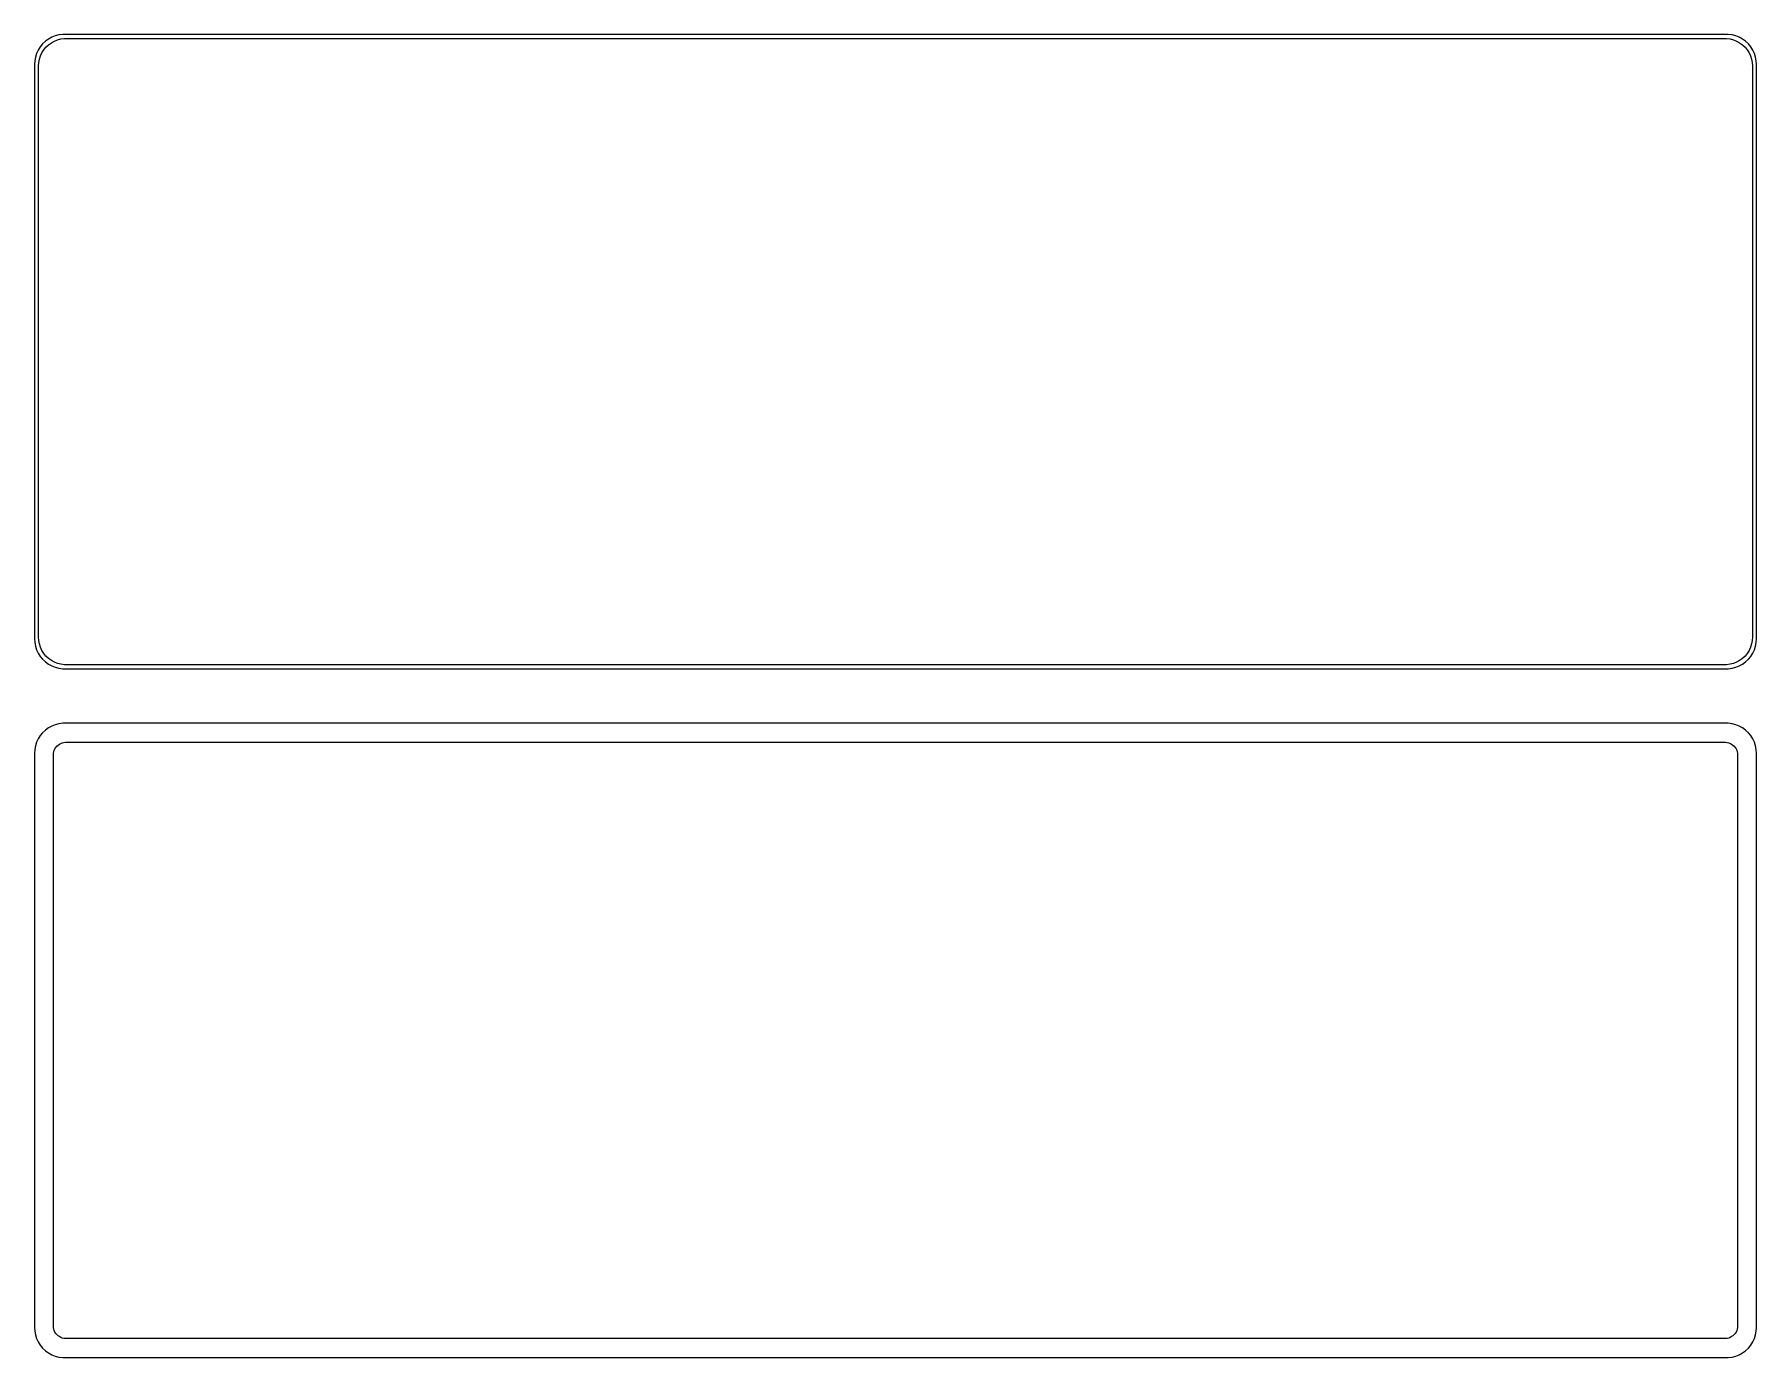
# Model space of a CAD drawing. Header units: metres. Extents: x -142 to 142, y 176 to 394.
import ezdxf

# ---------------------------------------------------------------- set-up
doc = ezdxf.new("R2010")
doc.units = ezdxf.units.M

msp = doc.modelspace()

# ---------------------------------------------------------------- linework, layer by layer
for p, q in [((-140.687, 393.353), (-141.145, 392.923)), ((-140.179, 393.722), (-140.687, 393.353)), ((-139.629, 394.024), (-140.179, 393.722)), ((-139.703, 393.116), (-139.199, 393.393)), ((-139.045, 394.255), (-139.629, 394.024)), ((-139.199, 393.393), (-138.665, 393.604)), ((-138.437, 394.411), (-139.045, 394.255)), ((-138.665, 393.604), (-138.108, 393.747)), ((-137.814, 394.49), (-138.437, 394.411)), ((-138.108, 393.747), (-137.537, 393.819)), ((137.814, 394.49), (-137.814, 394.49)), ((-137.537, 393.819), (137.537, 393.819)), ((137.537, 393.819), (138.108, 393.747)), ((138.437, 394.411), (137.814, 394.49)), ((138.108, 393.747), (138.665, 393.604)), ((139.045, 394.255), (138.437, 394.411)), ((138.665, 393.604), (139.199, 393.393)), ((139.629, 394.024), (139.045, 394.255)), ((139.199, 393.393), (139.703, 393.116)), ((140.179, 393.722), (139.629, 394.024)), ((140.687, 393.353), (140.179, 393.722)), ((141.145, 392.923), (140.687, 393.353)), ((-142.343, 390.743), (-142.461, 390.127)), ((-142.149, 391.341), (-142.343, 390.743)), ((-141.882, 391.909), (-142.149, 391.341)), ((-141.545, 392.439), (-141.882, 391.909)), ((-141.685, 390.389), (-141.507, 390.935)), ((-141.145, 392.923), (-141.545, 392.439)), ((-141.507, 390.935), (-141.262, 391.456)), ((-141.262, 391.456), (-140.954, 391.941)), ((-140.954, 391.941), (-140.588, 392.384)), ((-140.588, 392.384), (-140.168, 392.778)), ((-140.168, 392.778), (-139.703, 393.116)), ((139.703, 393.116), (140.168, 392.778)), ((140.168, 392.778), (140.588, 392.384)), ((140.588, 392.384), (140.954, 391.941)), ((140.954, 391.941), (141.262, 391.456)), ((141.545, 392.439), (141.145, 392.923)), ((141.262, 391.456), (141.507, 390.935)), ((141.507, 390.935), (141.685, 390.389)), ((141.882, 391.909), (141.545, 392.439)), ((142.149, 391.341), (141.882, 391.909)), ((142.343, 390.743), (142.149, 391.341)), ((142.461, 390.127), (142.343, 390.743)), ((-142.461, 390.127), (-142.5, 389.5)), ((-142.5, 389.5), (-142.5, 294.5)), ((-141.828, 389.25), (-141.792, 389.824)), ((-141.828, 294.75), (-141.828, 389.25)), ((-141.792, 389.824), (-141.685, 390.389)), ((141.685, 390.389), (141.792, 389.824)), ((141.792, 389.824), (141.828, 389.25)), ((141.828, 389.25), (141.828, 294.75)), ((142.5, 389.5), (142.461, 390.127)), ((142.5, 294.5), (142.5, 389.5)), ((-142.5, 294.5), (-142.461, 293.873)), ((-142.461, 293.873), (-142.343, 293.257)), ((-141.792, 294.176), (-141.828, 294.75)), ((-141.685, 293.611), (-141.792, 294.176)), ((-141.507, 293.065), (-141.685, 293.611)), ((141.685, 293.611), (141.507, 293.065)), ((141.792, 294.176), (141.685, 293.611)), ((141.828, 294.75), (141.792, 294.176)), ((142.343, 293.257), (142.461, 293.873)), ((142.461, 293.873), (142.5, 294.5)), ((-142.343, 293.257), (-142.149, 292.659)), ((-142.149, 292.659), (-141.882, 292.091)), ((-141.882, 292.091), (-141.545, 291.561)), ((-141.545, 291.561), (-141.145, 291.077)), ((-141.262, 292.544), (-141.507, 293.065)), ((-140.954, 292.059), (-141.262, 292.544)), ((-141.145, 291.077), (-140.687, 290.647)), ((-140.588, 291.616), (-140.954, 292.059)), ((-140.168, 291.222), (-140.588, 291.616)), ((-139.703, 290.884), (-140.168, 291.222)), ((-139.199, 290.607), (-139.703, 290.884)), ((139.703, 290.884), (139.199, 290.607)), ((140.168, 291.222), (139.703, 290.884)), ((140.588, 291.616), (140.168, 291.222)), ((140.954, 292.059), (140.588, 291.616)), ((140.687, 290.647), (141.145, 291.077)), ((141.262, 292.544), (140.954, 292.059)), ((141.145, 291.077), (141.545, 291.561)), ((141.507, 293.065), (141.262, 292.544)), ((141.545, 291.561), (141.882, 292.091)), ((141.882, 292.091), (142.149, 292.659)), ((142.149, 292.659), (142.343, 293.257)), ((-140.687, 290.647), (-140.179, 290.278)), ((-140.179, 290.278), (-139.629, 289.976)), ((-139.629, 289.976), (-139.045, 289.745)), ((-138.665, 290.396), (-139.199, 290.607)), ((-139.045, 289.745), (-138.437, 289.589)), ((-138.108, 290.253), (-138.665, 290.396)), ((-138.437, 289.589), (-137.814, 289.51)), ((-137.537, 290.181), (-138.108, 290.253)), ((-137.814, 289.51), (137.814, 289.51)), ((137.537, 290.181), (-137.537, 290.181)), ((138.108, 290.253), (137.537, 290.181)), ((137.814, 289.51), (138.437, 289.589)), ((138.665, 290.396), (138.108, 290.253)), ((138.437, 289.589), (139.045, 289.745)), ((139.199, 290.607), (138.665, 290.396)), ((139.045, 289.745), (139.629, 289.976)), ((139.629, 289.976), (140.179, 290.278)), ((140.179, 290.278), (140.687, 290.647)), ((-140.687, 279.353), (-141.145, 278.923)), ((-140.179, 279.722), (-140.687, 279.353)), ((-139.629, 280.024), (-140.179, 279.722)), ((-139.045, 280.255), (-139.629, 280.024)), ((-138.437, 280.411), (-139.045, 280.255)), ((-137.814, 280.49), (-138.437, 280.411)), ((137.814, 280.49), (-137.814, 280.49)), ((138.437, 280.411), (137.814, 280.49)), ((139.045, 280.255), (138.437, 280.411)), ((139.629, 280.024), (139.045, 280.255)), ((140.179, 279.722), (139.629, 280.024)), ((140.687, 279.353), (140.179, 279.722)), ((141.145, 278.923), (140.687, 279.353)), ((-142.343, 276.743), (-142.461, 276.127)), ((-142.149, 277.341), (-142.343, 276.743)), ((-141.882, 277.909), (-142.149, 277.341)), ((-141.545, 278.439), (-141.882, 277.909)), ((-141.145, 278.923), (-141.545, 278.439)), ((-139.099, 276.266), (-138.957, 276.49)), ((-138.957, 276.49), (-138.788, 276.694)), ((-138.788, 276.694), (-138.595, 276.875)), ((-138.595, 276.875), (-138.38, 277.031)), ((-138.38, 277.031), (-138.148, 277.159)), ((-138.148, 277.159), (-137.902, 277.256)), ((-137.902, 277.256), (-137.645, 277.322)), ((-137.645, 277.322), (-137.382, 277.355)), ((-137.382, 277.355), (137.382, 277.355)), ((137.382, 277.355), (137.645, 277.322)), ((137.645, 277.322), (137.902, 277.256)), ((137.902, 277.256), (138.148, 277.159)), ((138.148, 277.159), (138.38, 277.031)), ((138.38, 277.031), (138.595, 276.875)), ((138.595, 276.875), (138.788, 276.694)), ((138.788, 276.694), (138.957, 276.49)), ((138.957, 276.49), (139.099, 276.266)), ((141.545, 278.439), (141.145, 278.923)), ((141.882, 277.909), (141.545, 278.439)), ((142.149, 277.341), (141.882, 277.909)), ((142.343, 276.743), (142.149, 277.341)), ((142.461, 276.127), (142.343, 276.743)), ((-142.461, 276.127), (-142.5, 275.5)), ((-142.5, 275.5), (-142.5, 180.5)), ((-139.36, 275.25), (-139.343, 275.514)), ((-139.36, 180.75), (-139.36, 275.25)), ((-139.343, 275.514), (-139.293, 275.775)), ((-139.293, 275.775), (-139.211, 276.027)), ((-139.211, 276.027), (-139.099, 276.266)), ((139.099, 276.266), (139.211, 276.027)), ((139.211, 276.027), (139.293, 275.775)), ((139.293, 275.775), (139.343, 275.514)), ((139.343, 275.514), (139.36, 275.25)), ((139.36, 275.25), (139.36, 180.75)), ((142.5, 275.5), (142.461, 276.127)), ((142.5, 180.5), (142.5, 275.5)), ((-142.5, 180.5), (-142.461, 179.873)), ((-142.461, 179.873), (-142.343, 179.257)), ((-139.343, 180.486), (-139.36, 180.75)), ((-139.293, 180.225), (-139.343, 180.486)), ((-139.211, 179.973), (-139.293, 180.225)), ((-139.099, 179.734), (-139.211, 179.973)), ((-138.957, 179.51), (-139.099, 179.734)), ((139.099, 179.734), (138.957, 179.51)), ((139.211, 179.973), (139.099, 179.734)), ((139.293, 180.225), (139.211, 179.973)), ((139.343, 180.486), (139.293, 180.225)), ((139.36, 180.75), (139.343, 180.486)), ((142.343, 179.257), (142.461, 179.873)), ((142.461, 179.873), (142.5, 180.5)), ((-142.343, 179.257), (-142.149, 178.659)), ((-142.149, 178.659), (-141.882, 178.091)), ((-141.882, 178.091), (-141.545, 177.561)), ((-141.545, 177.561), (-141.145, 177.077)), ((-141.145, 177.077), (-140.687, 176.647)), ((-138.788, 179.306), (-138.957, 179.51)), ((-138.595, 179.125), (-138.788, 179.306)), ((-138.38, 178.969), (-138.595, 179.125)), ((-138.148, 178.841), (-138.38, 178.969)), ((-137.902, 178.744), (-138.148, 178.841)), ((-137.645, 178.678), (-137.902, 178.744)), ((-137.382, 178.645), (-137.645, 178.678)), ((137.382, 178.645), (-137.382, 178.645)), ((137.645, 178.678), (137.382, 178.645)), ((137.902, 178.744), (137.645, 178.678)), ((138.148, 178.841), (137.902, 178.744)), ((138.38, 178.969), (138.148, 178.841)), ((138.595, 179.125), (138.38, 178.969)), ((138.788, 179.306), (138.595, 179.125)), ((138.957, 179.51), (138.788, 179.306)), ((140.687, 176.647), (141.145, 177.077)), ((141.145, 177.077), (141.545, 177.561)), ((141.545, 177.561), (141.882, 178.091)), ((141.882, 178.091), (142.149, 178.659)), ((142.149, 178.659), (142.343, 179.257)), ((-140.687, 176.647), (-140.179, 176.278)), ((-140.179, 176.278), (-139.629, 175.976)), ((-139.629, 175.976), (-139.045, 175.745)), ((-139.045, 175.745), (-138.437, 175.589)), ((-138.437, 175.589), (-137.814, 175.51)), ((-137.814, 175.51), (137.814, 175.51)), ((137.814, 175.51), (138.437, 175.589)), ((138.437, 175.589), (139.045, 175.745)), ((139.045, 175.745), (139.629, 175.976)), ((139.629, 175.976), (140.179, 176.278)), ((140.179, 176.278), (140.687, 176.647))]:
    msp.add_line(p, q)

doc.saveas('drawing.dxf')
